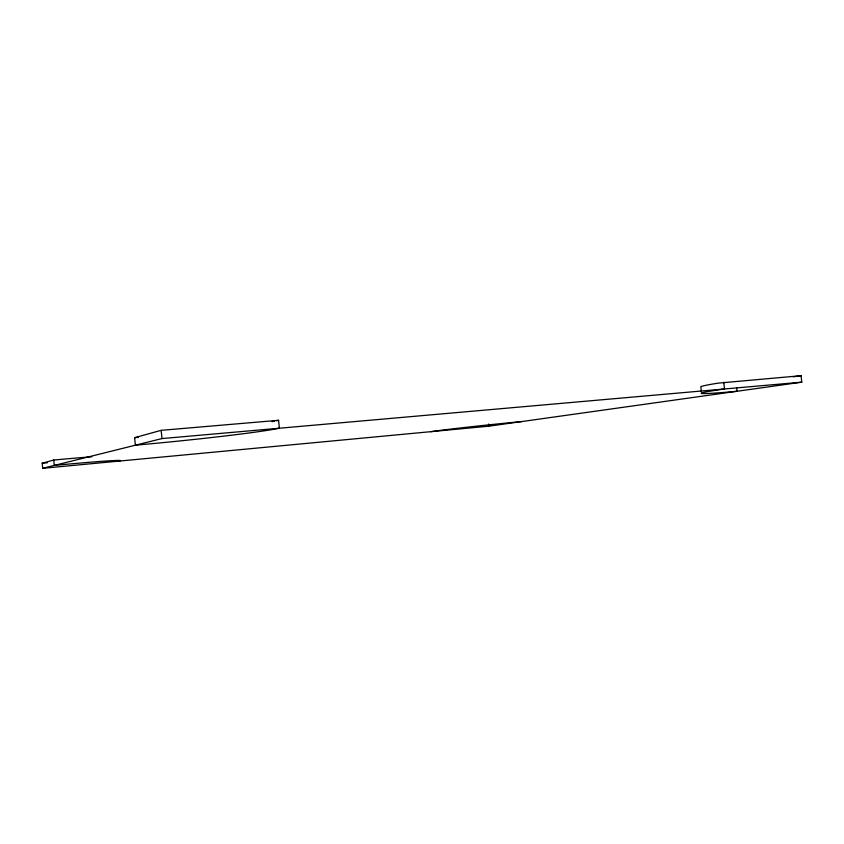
<?xml version="1.0" encoding="UTF-8"?>
<svg xmlns="http://www.w3.org/2000/svg" width="844" height="844" viewBox="0 0 844 844"><rect width="100%" height="100%" fill="white"/><g stroke="black" fill="none" stroke-linecap="round" stroke-linejoin="round"><path stroke-width="1.27" d="M701.406 391.785L700.836 386.689A103.886 3.186 -6.5 0 1 718.191 383.134L801.072 375.696L801.8 382.163L488.813 426.199L42.685 468.304L42.2 463.229L53.742 460.033L62.498 459.231A79.484 1.994 -5.5 0 1 91.764 456.804M134.639 437.667L161.162 430.334L278.583 420.301L279.385 428.224A126.916 4.589 -5.5 0 1 135.378 445.199L134.639 437.667A126.895 5.433 -5.5 0 0 138.469 437.329M42.685 468.304L161.974 438.574L801.8 382.163M118.318 461.162L120.375 460.708A79.494 1.688 -5.6 0 0 63.015 464.59L54.259 465.413L53.742 460.033M793.297 376.846L801.072 375.696M430.619 431.695L437.487 430.735A65.821 1.277 -6 0 1 518.416 421.873L521.719 421.567M42.2 463.229L47.412 462.744M736.622 387.66L737.023 391.278L724.437 392.376A103.896 2.69 -6.4 0 1 718.93 389.77L724.511 388.978L723.772 382.3M488.581 424.036L488.813 426.199M161.162 430.334L161.974 438.574M278.583 420.301A126.895 5.433 -5.5 0 1 276.642 420.723M274.458 421.156A126.895 5.433 -5.5 0 1 272.042 421.61"/></g></svg>
